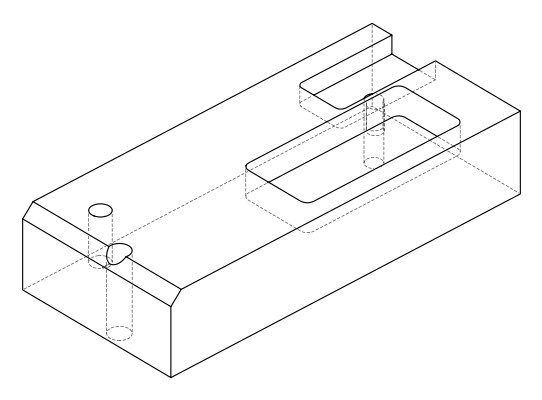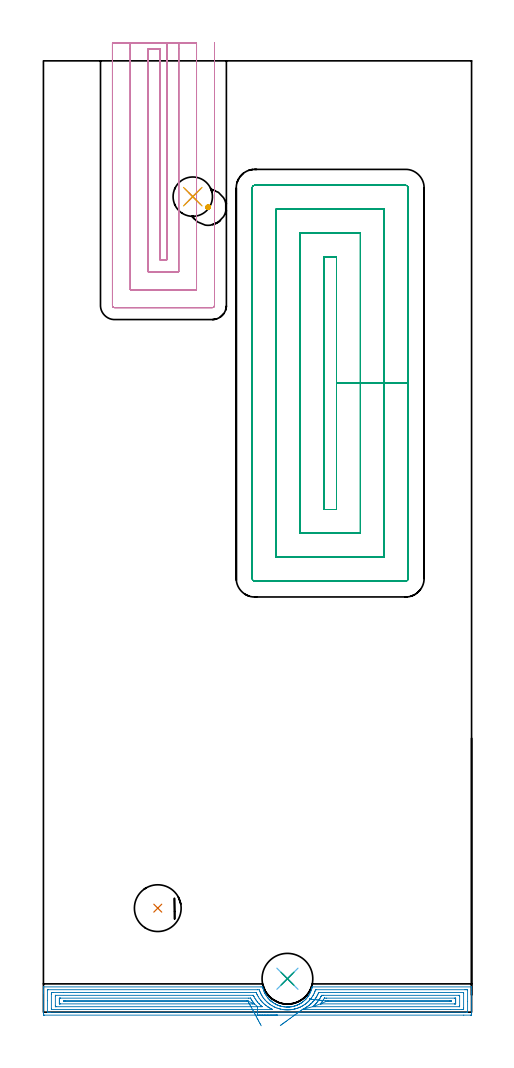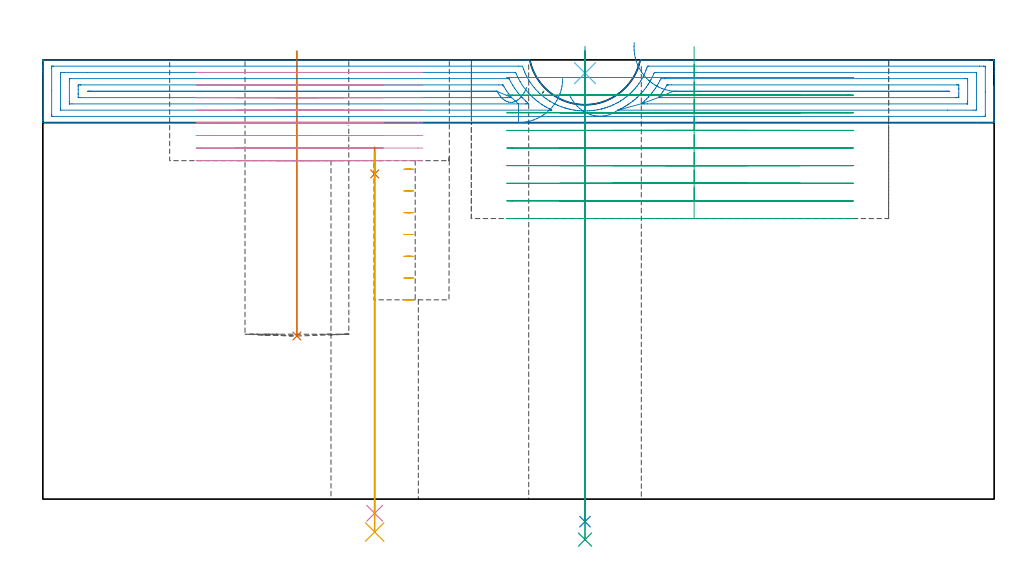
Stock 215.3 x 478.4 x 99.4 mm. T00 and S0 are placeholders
(PLAN: 11 operations, 9 tool changes, 62.9 min)
(1 INDEXABLE_INSERT_DRILL_BLIND_HOLE_FROM_SOLID | STEP1POCKET | NXT0302_018 | 0.26 min | 26949 mm3)
(2 AREA_MILL | FG_CHAMFER_SURFACE | UGT0205_001 | 10.02 min | 21705 mm3)
(3 MILL_RECTANGULAR_POCKET | POCKET_RECTANGULAR_STRAIGHT | NXT0201_012 | Follow Part, ap 4, ae 75% | 31.22 min | 726211 mm3)
(4 MILL_SLOT | SLOT_PARTIAL_RECTANGULAR | NXT0201_011 | Follow Part, ap 3, ae 75% | 19.48 min | 187267 mm3)
(5 MILL_BLIND_HOLE_FROM_SOLID_MATERIAL | STEP1POCKET_1 | NXT0201_012 | Spiral | 0.3 min | 8189 mm3)
(6 SPOT_DRILL | STEP1HOLE | NXT0321_9005460120000 | 0.05 min | 197 mm3)
(7 SPOT_DRILL_1 | STEP1HOLE_1 | NXT0321_9005460120000 | 0.05 min | 79 mm3)
(8 DRILL_THROUGH_HOLE_INTO_CENTER | STEP1HOLE | UGT0301_515 | 0.43 min | 10993 mm3)
(9 DRILL_TO_ENLARGE_THROUGH_HOLE | STEP1HOLE | UGT0301_386 | 0.44 min | 38755 mm3)
(10 DRILL_THROUGH_HOLE_INTO_CENTER_1 | STEP1HOLE_1 | NXT0301_065 | 0.33 min | 4280 mm3)
(11 DRILL_TO_ENLARGE_THROUGH_HOLE_1 | STEP1HOLE_1 | UGT0301_264 | 0.35 min | 15577 mm3)
(TOOL NXT0302_018 | Index. Insert Drill 23.5mm [880-D2350L25-03] | D23.5 PA176 FL71 Z2)
(TOOL UGT0205_001 | Chamfer Mill 20 x 3 x 45 deg. | D20 FL50 Z2)
(TOOL NXT0201_012 | ENDMILL 16mm [2P460-1600-NA 1630] | D16 FL38 Z6)
(TOOL NXT0201_011 | ENDMILL 12mm [2P460-1200-NA 1630] | D12 FL38 Z6)
(TOOL NXT0321_9005460120000 | NC Spot Drill, 142deg, 12mm, Carbide, Uncoated | D12 PA142 FL30 Z2)
(TOOL UGT0301_515 | Carbide Drill 12.0 mm | D12 PA118 FL101 Z2)
(TOOL UGT0301_386 | Twist Drill 25.5 mm | D25.5 PA118 FL165 Z2)
(TOOL NXT0301_065 | Carbide Drill 9.4mm [860.1-0940-075A1-MM 2214] | D9.4 PA140 FL98 Z2)
(TOOL UGT0301_264 | Twist Drill 19.8 mm | D19.8 PA118 FL140 Z2)
(OP 1 INDEXABLE_INSERT_DRILL_BLIND_HOLE_FROM_SOLID)
G17 G21 G94 G90
T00 M6
G54
G17 G0 G90 X57.5 Y52.3 S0 M3
G43 Z109.4 H1
G94 G81 G98 Z36.9 F250. R101.4
G80
M5
M2
(OP 2 AREA_MILL)
G17 G21 G94 G90
T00 M6
G54
G17 G0 G90 X117.65 Y-1.5 S1061 M3
G43 Z109.4 H0
Z95.2
G94 G1 X117.612 Z94.328 F250.
X117.498 Z93.463
X117.309 Z92.612
X117.047 Z91.78
X116.713 Z90.974
X116.31 Z90.2
X115.842 Z89.464
X115.31 Z88.772
X114.721 Z88.129
X114.078 Z87.54
X113.386 Z87.008
X112.65 Z86.54
X111.876 Z86.137
X111.07 Z85.803
X110.238 Z85.541
X109.387 Z85.352
X108.522 Z85.238
X107.65 Z85.2
X0.6
X0.125 Y-1.495 Z85.203
X0.009 Y-1.492 Z85.206
X0.004 Y-1.024 Z85.673
X0. Y-0.43 Z86.267
Y9.574 Z96.268
Y10.152 Z96.849
Y10.458 Z97.154
Y11.036 Z97.732
Y11.341 Z98.036
Y12.371 Z99.07
X0.007 Y12.689 Z99.38
X0.009 Y12.697 Z99.388
X0.154 Y12.7 Z99.4
X109.434
X110.21 Y12.695 Z99.391
X110.218 Y12.67 Z99.367
X110.324 Y12.241 Z98.941
X110.41 Y11.932 Z98.632
X110.599 Y11.341 Z98.04
X110.69 Y11.053 Z97.753
X110.918 Y10.468 Z97.168
X111.031 Y10.176 Z96.874
X111.101 Y10.016 Z96.713
X111.12 Y9.972 Z96.669
X111.215 Y9.769 Z96.467
X111.319 Y9.574 Z96.27
X111.383 Y9.452 Z96.151
X111.465 Y9.297 Z95.996
X111.516 Y9.209 Z95.908
X111.56 Y9.133 Z95.829
X111.974 Y8.418 Z95.118
X112.107 Y8.207 Z94.907
X112.612 Y7.514 Z94.211
X112.705 Y7.394 Z94.092
X112.791 Y7.284 Z93.981
X112.844 Y7.219 Z93.915
X112.998 Y7.031 Z93.728
X113.093 Y6.925 Z93.621
X113.163 Y6.845 Z93.544
X113.3 Y6.692 Z93.391
X113.327 Y6.662 Z93.36
X113.604 Y6.372 Z93.071
X113.895 Y6.085 Z92.784
X113.942 Y6.042 Z92.739
X113.996 Y5.992 Z92.691
X114.192 Y5.811 Z92.51
X114.223 Y5.783 Z92.481
X114.265 Y5.747 Z92.443
X114.359 Y5.665 Z92.364
X114.489 Y5.552 Z92.251
X114.499 Y5.544 Z92.243
X114.611 Y5.453 Z92.149
X114.781 Y5.312 Z92.011
X114.787 Y5.307 Z92.007
X114.987 Y5.158 Z91.856
X115.084 Y5.086 Z91.784
X115.327 Y4.904 Z91.603
X115.375 Y4.871 Z91.571
X115.672 Y4.667 Z91.365
X116.115 Y4.39 Z91.089
X116.311 Y4.275 Z90.975
X116.563 Y4.127 Z90.827
X116.609 Y4.103 Z90.803
X116.753 Y4.026 Z90.724
X117.017 Y3.895 Z90.591
X117.102 Y3.852 Z90.549
X117.417 Y3.701 Z90.401
X117.455 Y3.684 Z90.384
X117.909 Y3.492 Z90.189
X118.084 Y3.424 Z90.123
X118.167 Y3.392 Z90.09
X118.346 Y3.324 Z90.019
X118.355 Y3.321 Z90.016
X118.853 Y3.149 Z89.844
X119.019 Y3.098 Z89.798
X119.028 Y3.095 Z89.795
X119.237 Y3.036 Z89.729
X119.247 Y3.034 Z89.727
X119.562 Y2.95 Z89.646
X119.682 Y2.919 Z89.615
X120.022 Y2.842 Z89.54
X120.129 Y2.818 Z89.516
X120.574 Y2.734 Z89.434
X121.031 Y2.668 Z89.363
X121.465 Y2.617 Z89.315
X121.923 Y2.583 Z89.274
X122.31 Y2.564 Z89.259
X122.357 Y2.562 Z89.257
X122.766 Y2.558 Z89.251
X122.803 Y2.557
X122.815 Y2.558
X123.112 Y2.564 Z89.261
X123.248 Y2.567 Z89.264
X123.306 Y2.571 Z89.267
X123.402 Y2.578 Z89.27
X123.436 Y2.58 Z89.272
X123.539 Y2.585 Z89.281
X123.694 Y2.595 Z89.291
X123.707 Y2.596 Z89.292
X123.895 Y2.613 Z89.311
X124.14 Y2.637 Z89.335
X124.585 Y2.698 Z89.393
X124.6 Y2.701 Z89.395
X125.032 Y2.772 Z89.47
X125.403 Y2.847 Z89.547
X125.477 Y2.863 Z89.562
X125.938 Y2.976 Z89.673
X126.09 Y3.017 Z89.716
X126.368 Y3.093 Z89.793
X126.548 Y3.146 Z89.846
X127.276 Y3.409 Z90.106
X127.449 Y3.478 Z90.177
X127.707 Y3.582 Z90.28
X127.808 Y3.627 Z90.326
X128.151 Y3.781 Z90.479
X128.645 Y4.026 Z90.724
X128.869 Y4.149 Z90.849
X129.042 Y4.245 Z90.944
X129.491 Y4.518 Z91.217
X129.506 Y4.528 Z91.226
X129.637 Y4.613 Z91.312
X129.933 Y4.805 Z91.504
X130.076 Y4.904 Z91.603
X130.342 Y5.103 Z91.803
X130.454 Y5.187 Z91.886
X130.825 Y5.48 Z92.178
X131.174 Y5.783 Z92.481
X131.29 Y5.892 Z92.588
X131.451 Y6.042 Z92.739
X131.716 Y6.29 Z92.988
X131.736 Y6.311 Z93.009
X131.898 Y6.483 Z93.178
X132.043 Y6.635 Z93.332
X132.068 Y6.662 Z93.359
X132.607 Y7.28 Z93.98
X132.81 Y7.539 Z94.239
X133.005 Y7.808 Z94.507
X133.127 Y7.976 Z94.674
X133.429 Y8.419 Z95.117
X133.499 Y8.526 Z95.225
X133.937 Y9.297 Z95.995
X134.163 Y9.734 Z96.433
X134.233 Y9.883 Z96.581
X134.295 Y10.016 Z96.712
X134.39 Y10.217 Z96.916
X134.71 Y11.054 Z97.753
X134.8 Y11.341 Z98.038
X134.858 Y11.523 Z98.222
X134.989 Y11.932 Z98.632
X135.096 Y12.333 Z99.03
X135.143 Y12.527 Z99.222
X135.191 Y12.697 Z99.389
X135.305 Y12.7 Z99.4
X215.146
X215.291 Y12.697 Z99.388
X215.293 Y12.689 Z99.38
X215.3 Y12.371 Z99.07
Y11.951 Z98.651
Y11.341 Z98.036
Y10.152 Z96.849
Y9.574 Z96.268
Y-1.024 Z85.673
X215.297 Y-1.316 Z85.382
X215.29 Y-1.492 Z85.205
X215.112 Y-1.499 Z85.199
X214.7 Y-1.5 Z85.2
X211.354
X107.65
Y-0.086 Z86.614
X3.276
X2.384 Y-0.085 Z86.615
X2.327 Y-0.084 Z86.616
X2.01 Y-0.075 Z86.625
X2.006 Y0.024 Z86.724
X2.001 Y0.238 Z86.938
X2. Y5.79 Z92.49
X2.001 Y10.838 Z97.538
X2.005 Y11.219 Z97.919
X2.01 Y11.268 Z97.968
X2.014 Y11.28 Z97.98
X2.02 Y11.281 Z97.981
X2.071 Y11.284 Z97.984
X2.175 Y11.285 Z97.985
X2.384 Y11.286 Z97.986
X107.706 Y11.285 Z97.985
X108.542 Y11.279 Z97.979
X108.853 Y10.458 Z97.158
X109.043 Y9.962 Z96.662
X109.21 Y9.574 Z96.274
X109.434 Y9.107 Z95.807
X109.664 Y8.691 Z95.391
X109.952 Y8.179 Z94.879
X110.179 Y7.808 Z94.508
X110.326 Y7.574 Z94.274
X110.801 Y6.925 Z93.625
X111.218 Y6.394 Z93.094
X111.527 Y6.042 Z92.742
X112.11 Y5.429 Z92.129
X112.391 Y5.158 Z91.858
X113.002 Y4.615 Z91.315
X113.428 Y4.275 Z90.975
X113.895 Y3.926 Z90.626
X114.214 Y3.706 Z90.406
X114.695 Y3.392 Z90.092
X114.787 Y3.334 Z90.034
X114.935 Y3.246 Z89.946
X115.679 Y2.836 Z89.536
X115.809 Y2.767 Z89.467
X115.896 Y2.724 Z89.424
X116.35 Y2.509 Z89.209
X116.571 Y2.411 Z89.111
X116.743 Y2.338 Z89.038
X117.463 Y2.061 Z88.761
X118.157 Y1.822 Z88.522
X118.274 Y1.786 Z88.486
X118.355 Y1.763 Z88.463
X118.862 Y1.626 Z88.326
X119.247 Y1.534 Z88.234
X119.366 Y1.508 Z88.208
X120.139 Y1.361 Z88.061
X120.455 Y1.313 Z88.013
X121.031 Y1.24 Z87.94
X121.462 Y1.2 Z87.9
X121.923 Y1.169 Z87.869
X122.402 Y1.152 Z87.852
X122.815 Y1.147 Z87.847
X123.287 Y1.159 Z87.859
X123.707 Y1.181 Z87.881
X124.123 Y1.214 Z87.914
X124.6 Y1.265 Z87.965
X124.92 Y1.308 Z88.008
X125.492 Y1.402 Z88.102
X125.68 Y1.439 Z88.139
X126.384 Y1.588 Z88.288
X126.414 Y1.595 Z88.295
X126.538 Y1.626 Z88.326
X127.184 Y1.807 Z88.507
X127.276 Y1.835 Z88.535
X127.78 Y2.01 Z88.71
X128.168 Y2.149 Z88.849
X128.427 Y2.252 Z88.952
X129.05 Y2.509 Z89.209
X129.058 Y2.512 Z89.212
X129.652 Y2.806 Z89.506
X129.952 Y2.961 Z89.661
X130.231 Y3.116 Z89.816
X130.705 Y3.392 Z90.092
X130.811 Y3.457 Z90.157
X130.844 Y3.477 Z90.177
X131.325 Y3.799 Z90.499
X131.736 Y4.09 Z90.79
X131.843 Y4.17 Z90.87
X131.979 Y4.275 Z90.975
X132.336 Y4.564 Z91.264
X132.628 Y4.811 Z91.511
X132.813 Y4.976 Z91.676
X133.01 Y5.158 Z91.858
X133.269 Y5.408 Z92.108
X133.52 Y5.658 Z92.358
X133.706 Y5.857 Z92.557
X133.872 Y6.042 Z92.742
X134.122 Y6.329 Z93.029
X134.412 Y6.671 Z93.371
X134.524 Y6.814 Z93.514
X134.607 Y6.925 Z93.625
X134.896 Y7.329 Z94.029
X135.231 Y7.808 Z94.508
X135.261 Y7.851 Z94.551
X135.305 Y7.92 Z94.62
X135.586 Y8.413 Z95.113
X135.74 Y8.691 Z95.391
X135.897 Y8.988 Z95.688
X136.196 Y9.575 Z96.275
X136.451 Y10.206 Z96.906
X136.546 Y10.458 Z97.158
X136.69 Y10.852 Z97.552
X136.772 Y11.088 Z97.788
X136.812 Y11.201 Z97.901
X136.838 Y11.271 Z97.971
X136.881 Y11.279 Z97.979
X137.089 Y11.284 Z97.984
X137.145 Y11.285 Z97.985
X212.024 Y11.286 Z97.986
X212.916 Y11.285 Z97.985
X212.973 Y11.284 Z97.984
X213.29 Y11.274 Z97.974
X213.294 Y11.176 Z97.876
X213.299 Y10.962 Z97.662
X213.3 Y5.41 Z92.11
Y0.362 Z87.062
X213.295 Y-0.019 Z86.681
X213.29 Y-0.068 Z86.632
X213.286 Y-0.08 Z86.62
X213.28 Y-0.082 Z86.618
X213.229 Y-0.084 Z86.616
X213.125 Y-0.085 Z86.615
X212.916 Y-0.086 Z86.614
X107.65
Y1.328 Z88.028
X4.069 Y1.329 Z88.029
X4.032 Y1.33 Z88.03
X4.013 Y1.332 Z88.032
X4.01 Y1.334 Z88.034
X4.006 Y1.348 Z88.048
X4.002 Y1.459 Z88.159
X4. Y1.626 Z88.326
Y1.792 Z88.492
Y8.858 Z95.558
X4.005 Y9.574 Z96.274
X4.009 Y9.733 Z96.433
X4.028 Y9.865 Z96.565
X4.169 Y9.866 Z96.566
X4.762 Y9.87 Z96.57
X10.113 Y9.871 Z96.571
X106.758
X106.858 Y9.87 Z96.57
X106.937 Y9.867 Z96.567
X106.985 Y9.865 Z96.565
X107.008 Y9.828 Z96.528
X107.119 Y9.574 Z96.274
X107.395 Y8.944 Z95.644
X107.522 Y8.691 Z95.391
X107.65 Y8.443 Z95.143
X108.015 Y7.808 Z94.508
X108.539 Y6.927 Z93.627
X108.541 Y6.925 Z93.625
X109.207 Y6.042 Z92.742
X109.434 Y5.752 Z92.452
X109.957 Y5.158 Z91.858
X110.326 Y4.771 Z91.471
X110.828 Y4.275 Z90.975
X111.218 Y3.925 Z90.625
X111.508 Y3.675 Z90.375
X111.86 Y3.392 Z90.092
X112.11 Y3.201 Z89.901
X112.84 Y2.669 Z89.369
X113.002 Y2.565 Z89.265
X113.093 Y2.509 Z89.209
X113.59 Y2.206 Z88.906
X113.895 Y2.032 Z88.732
X114.633 Y1.626 Z88.326
X114.787 Y1.547 Z88.247
X114.945 Y1.469 Z88.169
X115.057 Y1.411 Z88.111
X115.202 Y1.335 Z88.035
X115.084 Y1.332 Z88.032
X114.925 Y1.329 Z88.029
X114.787
X107.65 Y1.328 Z88.028
Y2.743 Z89.443
X6.608
X6.106 Y2.744 Z89.444
X6.055 Y2.746 Z89.446
X6.021 Y2.749 Z89.449
X6.01 Y2.753 Z89.453
X6.008 Y2.772 Z89.472
X6.003 Y2.963 Z89.663
X6. Y3.345 Z90.045
Y7.808 Z94.508
X6.005 Y8.226 Z94.926
X6.01 Y8.434 Z95.134
X6.014 Y8.451 Z95.151
X6.038 Y8.453 Z95.153
X6.095 Y8.455 Z95.155
X6.189 Y8.457 Z95.157
X105.21
X105.464 Y8.455 Z95.155
X105.494 Y8.453 Z95.153
X105.504 Y8.451 Z95.151
X105.519 Y8.429 Z95.129
X105.565 Y8.35 Z95.05
X105.605 Y8.277 Z94.977
X105.835 Y7.839 Z94.539
X105.866 Y7.784 Z94.484
X106.375 Y6.925 Z93.625
X106.758 Y6.299 Z92.999
X106.942 Y6.042 Z92.742
X107.435 Y5.371 Z92.071
X107.603 Y5.158 Z91.858
X107.65 Y5.101 Z91.801
X108.387 Y4.275 Z90.975
X108.542 Y4.108 Z90.808
X109.266 Y3.392 Z90.092
X109.434 Y3.235 Z89.935
X109.738 Y2.961 Z89.661
X109.921 Y2.795 Z89.495
X109.965 Y2.754 Z89.454
X109.95 Y2.749 Z89.449
X109.89 Y2.748 Z89.448
X109.434 Y2.744 Z89.444
X109.198 Y2.743 Z89.443
X107.65
X106.089 Y4.163 Z90.863
X105.982 Y4.16 Z90.86
X105.866 Y4.159 Z90.859
X105.093 Y4.157 Z90.857
X104.974
X8.509
X8.271 Y4.159 Z90.859
X8.112 Y4.163 Z90.863
X8.009 Y4.167 Z90.867
X8.007 Y4.187 Z90.887
X8.004 Y4.275 Z90.975
X8. Y4.898 Z91.598
Y5.158 Z91.858
Y6.042 Z92.742
Y6.664 Z93.364
X8.004 Y6.925 Z93.625
X8.007 Y7.002 Z93.702
X8.009 Y7.035 Z93.735
X8.151 Y7.038 Z93.738
X8.39 Y7.042 Z93.742
X8.51 Y7.043 Z93.743
X8.629
X103.19
X103.965 Y7.041 Z93.741
X104.082 Y7.038 Z93.738
X104.116 Y7.036 Z93.736
X104.149 Y6.997 Z93.697
X104.196 Y6.925 Z93.625
X104.366 Y6.643 Z93.343
X104.735 Y6.042 Z92.742
X104.974 Y5.661 Z92.361
X105.343 Y5.158 Z91.858
X105.866 Y4.461 Z91.161
X106.007 Y4.275 Z90.975
X106.089 Y4.163 Z90.863
X102.819 Y5.582 Z92.282
X102.799 Y5.578 Z92.278
X102.769 Y5.575 Z92.275
X102.356 Y5.571 Z92.271
X102.298
X10.888
X10.83 Y5.572 Z92.272
X10.413 Y5.578 Z92.278
X10.091 Y5.601 Z92.301
X10.355 Y5.622 Z92.322
X10.413 Y5.625 Z92.325
X10.83 Y5.629 Z92.329
X10.888
X102.298 Y5.628 Z92.328
X102.716 Y5.627 Z92.327
X102.772 Y5.624 Z92.324
X102.795 Y5.622 Z92.322
X102.811 Y5.598 Z92.298
X102.819 Y5.582 Z92.282
X103.141 Y4.984 Z91.735
X103.485 Y4.347 Z91.249
X103.848 Y3.674 Z90.828
X104.226 Y2.972 Z90.475
X104.618 Y2.245 Z90.193
X105.02 Y1.5 Z89.985
X105.429 Y0.741 Z89.85
X105.843 Y-0.025 Z89.792
X106.256 Y-0.793 Z89.809
X106.668 Y-1.556 Z89.902
X107.074 Y-2.31 Z90.071
X107.472 Y-3.047 Z90.314
X107.858 Y-3.763 Z90.628
X108.23 Y-4.453 Z91.013
X108.584 Y-5.11 Z91.464
X108.919 Y-5.73 Z91.979
X109.23 Y-6.308 Z92.553
X109.517 Y-6.84 Z93.182
G0 X119.123 Y-6.73 Z91.576
G1 X119.507 Y-6.45 Z90.845
X119.941 Y-6.134 Z90.157
X120.422 Y-5.783 Z89.519
X120.946 Y-5.401 Z88.936
X121.509 Y-4.991 Z88.411
X122.106 Y-4.555 Z87.948
X122.735 Y-4.097 Z87.552
X123.388 Y-3.62 Z87.226
X124.062 Y-3.129 Z86.971
X124.752 Y-2.626 Z86.789
X125.452 Y-2.116 Z86.683
X126.156 Y-1.602 Z86.653
X126.86 Y-1.089 Z86.698
X127.558 Y-0.58 Z86.82
X128.245 Y-0.079 Z87.016
X128.915 Y0.409 Z87.286
X129.564 Y0.882 Z87.627
X130.187 Y1.336 Z88.036
X130.205 Y1.349 Z88.049
X130.221 Y1.359 Z88.059
X130.771 Y1.626 Z88.326
X130.82 Y1.65 Z88.35
X130.844 Y1.662 Z88.362
X131.394 Y1.964 Z88.664
X131.736 Y2.16 Z88.86
X131.955 Y2.292 Z88.992
X132.306 Y2.509 Z89.209
X132.501 Y2.635 Z89.335
X132.628 Y2.721 Z89.421
X133.021 Y3.003 Z89.703
X133.52 Y3.369 Z90.069
X133.534 Y3.379 Z90.079
X133.55 Y3.392 Z90.092
X134.017 Y3.783 Z90.483
X134.412 Y4.124 Z90.824
X134.492 Y4.197 Z90.897
X134.575 Y4.275 Z90.975
X134.943 Y4.633 Z91.333
X135.305 Y4.997 Z91.697
X135.383 Y5.081 Z91.781
X135.452 Y5.158 Z91.858
X135.795 Y5.556 Z92.256
X136.209 Y6.042 Z92.742
X136.577 Y6.548 Z93.248
X136.847 Y6.925 Z93.625
X136.945 Y7.067 Z93.767
X137.089 Y7.282 Z93.982
X137.285 Y7.613 Z94.313
X137.397 Y7.808 Z94.508
X137.604 Y8.181 Z94.881
X137.876 Y8.691 Z95.391
X137.911 Y8.76 Z95.46
X137.981 Y8.901 Z95.601
X138.189 Y9.368 Z96.068
X138.28 Y9.574 Z96.274
X138.387 Y9.816 Z96.516
X138.407 Y9.86 Z96.56
X138.474 Y9.865 Z96.565
X138.576 Y9.869 Z96.569
X138.873 Y9.871 Z96.571
X211.231
X211.268 Y9.87 Z96.57
X211.287 Y9.868 Z96.568
X211.29 Y9.866 Z96.566
X211.294 Y9.852 Z96.552
X211.298 Y9.741 Z96.441
X211.3 Y9.574 Z96.274
Y9.408 Z96.108
Y2.342 Z89.042
X211.295 Y1.626 Z88.326
X211.291 Y1.467 Z88.167
X211.272 Y1.335 Z88.035
X211.131 Y1.334 Z88.034
X210.539 Y1.329 Z88.029
X204.722 Y1.328 Z88.028
X130.252 Y1.329 Z88.029
X130.228 Y1.33 Z88.03
X130.209 Y1.332 Z88.032
X130.187 Y1.336 Z88.036
X135.444 Y2.767 Z89.467
X136.169 Y3.419 Z90.119
X136.197 Y3.445 Z90.145
X136.617 Y3.859 Z90.559
X137.029 Y4.275 Z90.975
X137.058 Y4.306 Z91.006
X137.089 Y4.34 Z91.04
X137.47 Y4.781 Z91.481
X137.793 Y5.158 Z91.858
X137.878 Y5.261 Z91.961
X137.981 Y5.389 Z92.089
X138.259 Y5.766 Z92.466
X138.459 Y6.042 Z92.742
X138.628 Y6.284 Z92.984
X138.873 Y6.64 Z93.34
X138.982 Y6.817 Z93.517
X139.046 Y6.925 Z93.625
X139.306 Y7.379 Z94.079
X139.546 Y7.808 Z94.508
X139.622 Y7.949 Z94.649
X139.765 Y8.22 Z94.92
X139.89 Y8.45 Z95.15
X140.006 Y8.453 Z95.153
X140.657 Y8.456 Z95.156
X140.893 Y8.457 Z95.157
X208.692
X209.194 Y8.456 Z95.156
X209.245 Y8.454 Z95.154
X209.279 Y8.451 Z95.151
X209.29 Y8.447 Z95.147
X209.292 Y8.428 Z95.128
X209.297 Y8.237 Z94.937
X209.3 Y7.855 Z94.555
Y3.392 Z90.092
X209.295 Y2.974 Z89.674
X209.29 Y2.766 Z89.466
X209.286 Y2.749 Z89.449
X209.262 Y2.747 Z89.447
X209.205 Y2.744 Z89.444
X209.111 Y2.743 Z89.443
X136.852
X136.197 Y2.744 Z89.444
X135.958 Y2.745 Z89.445
X135.646 Y2.75 Z89.45
X135.444 Y2.767 Z89.467
X139.303 Y4.172 Z90.872
X139.332 Y4.211 Z90.911
X139.381 Y4.275 Z90.975
X139.552 Y4.486 Z91.186
X139.765 Y4.751 Z91.451
X139.94 Y4.985 Z91.685
X140.067 Y5.158 Z91.858
X140.311 Y5.501 Z92.201
X140.657 Y5.996 Z92.696
X140.675 Y6.024 Z92.724
X141.253 Y6.998 Z93.698
X141.273 Y7.027 Z93.727
X141.282 Y7.036 Z93.736
X141.311 Y7.038 Z93.738
X141.431 Y7.042 Z93.742
X141.549 Y7.043 Z93.743
X142.322
X206.791
X207.03 Y7.04 Z93.74
X207.188 Y7.037 Z93.737
X207.291 Y7.033 Z93.733
X207.293 Y7.013 Z93.713
X207.296 Y6.925 Z93.625
X207.3 Y6.302 Z93.002
Y6.042 Z92.742
Y5.158 Z91.858
Y4.536 Z91.236
X207.297 Y4.275 Z90.975
X207.293 Y4.198 Z90.898
X207.291 Y4.165 Z90.865
X207.149 Y4.162 Z90.862
X206.91 Y4.158 Z90.858
X206.79 Y4.157 Z90.857
X206.671
X139.765
X139.645 Y4.159 Z90.859
X139.407 Y4.164 Z90.864
X139.303 Y4.172 Z90.872
X142.66 Y5.6 Z92.3
X142.865 Y5.622 Z92.322
X143.275 Y5.628 Z92.328
X143.333
X204.412
X204.828 Y5.625 Z92.325
X204.887 Y5.623 Z92.323
X205.207 Y5.599 Z92.299
X204.945 Y5.578 Z92.278
X204.887 Y5.575 Z92.275
X204.469 Y5.572 Z92.272
X143.333
X142.913 Y5.575 Z92.275
X142.859 Y5.578 Z92.278
X142.66 Y5.6 Z92.3
X141.803 Y5.694 Z92.432
X140.96 Y5.786 Z92.639
X140.139 Y5.876 Z92.919
X139.345 Y5.963 Z93.269
X138.584 Y6.046 Z93.688
X137.863 Y6.125 Z94.173
X137.186 Y6.199 Z94.718
X136.559 Y6.268 Z95.321
X135.987 Y6.33 Z95.976
X135.473 Y6.386 Z96.68
X135.023 Y6.436 Z97.425
X134.639 Y6.478 Z98.207
X134.324 Y6.512 Z99.02
X134.081 Y6.539 Z99.857
X133.911 Y6.557 Z100.713
X133.816 Y6.568 Z101.58
X133.796 Y6.57 Z102.452
X133.853 Y6.564 Z103.323
G0 Z109.4
M5
M2
(OP 3 MILL_RECTANGULAR_POCKET)
G17 G21 G94 G90
T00 M6
G54
G17 G0 G90 X147.4 Y290.217 S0 M3
G43 Z109.4 H1
Z102.4
G94 G1 Y316.3 Z95.411 F250.
Y379.8 F500.
X141.
Y252.8
X147.4
Y316.3
X159.4
Y391.8
X129.
Y240.8
X159.4
Y316.3
X171.4
Y403.8
X117.
Y228.8
X171.4
Y316.3
X183.4
Y414.6
G3 X182.2 Y415.8 R1.2
G1 X106.2
G3 X105. Y414.6 R1.2
G1 Y218.
G3 X106.2 Y216.8 R1.2
G1 X182.2
G3 X183.4 Y218. R1.2
G1 Y316.3
Y317.3
G0 X147.4 Y290.217 Z98.411
G1 Y316.3 Z91.422 F250.
Y379.8 F500.
X141.
Y252.8
X147.4
Y316.3
X159.4
Y391.8
X129.
Y240.8
X159.4
Y316.3
X171.4
Y403.8
X117.
Y228.8
X171.4
Y316.3
X183.4
Y414.6
G3 X182.2 Y415.8 R1.2
G1 X106.2
G3 X105. Y414.6 R1.2
G1 Y218.
G3 X106.2 Y216.8 R1.2
G1 X182.2
G3 X183.4 Y218. R1.2
G1 Y316.3
Y317.3
G0 X147.4 Y290.217 Z94.422
G1 Y316.3 Z87.433 F250.
Y379.8 F500.
X141.
Y252.8
X147.4
Y316.3
X159.4
Y391.8
X129.
Y240.8
X159.4
Y316.3
X171.4
Y403.8
X117.
Y228.8
X171.4
Y316.3
X183.4
Y414.6
G3 X182.2 Y415.8 R1.2
G1 X106.2
G3 X105. Y414.6 R1.2
G1 Y218.
G3 X106.2 Y216.8 R1.2
G1 X182.2
G3 X183.4 Y218. R1.2
G1 Y316.3
Y317.3
G0 X147.4 Y290.217 Z90.433
G1 Y316.3 Z83.444 F250.
Y379.8 F500.
X141.
Y252.8
X147.4
Y316.3
X159.4
Y391.8
X129.
Y240.8
X159.4
Y316.3
X171.4
Y403.8
X117.
Y228.8
X171.4
Y316.3
X183.4
Y414.6
G3 X182.2 Y415.8 R1.2
G1 X106.2
G3 X105. Y414.6 R1.2
G1 Y218.
G3 X106.2 Y216.8 R1.2
G1 X182.2
G3 X183.4 Y218. R1.2
G1 Y316.3
Y317.3
G0 X147.4 Y290.217 Z86.444
G1 Y316.3 Z79.456 F250.
Y379.8 F500.
X141.
Y252.8
X147.4
Y316.3
X159.4
Y391.8
X129.
Y240.8
X159.4
Y316.3
X171.4
Y403.8
X117.
Y228.8
X171.4
Y316.3
X183.4
Y414.6
G3 X182.2 Y415.8 R1.2
G1 X106.2
G3 X105. Y414.6 R1.2
G1 Y218.
G3 X106.2 Y216.8 R1.2
G1 X182.2
G3 X183.4 Y218. R1.2
G1 Y316.3
Y317.3
G0 X147.4 Y290.217 Z82.456
G1 Y316.3 Z75.467 F250.
Y379.8 F500.
X141.
Y252.8
X147.4
Y316.3
X159.4
Y391.8
X129.
Y240.8
X159.4
Y316.3
X171.4
Y403.8
X117.
Y228.8
X171.4
Y316.3
X183.4
Y414.6
G3 X182.2 Y415.8 R1.2
G1 X106.2
G3 X105. Y414.6 R1.2
G1 Y218.
G3 X106.2 Y216.8 R1.2
G1 X182.2
G3 X183.4 Y218. R1.2
G1 Y316.3
Y317.3
G0 X147.4 Y290.217 Z78.467
G1 Y316.3 Z71.478 F250.
Y379.8 F500.
X141.
Y252.8
X147.4
Y316.3
X159.4
Y391.8
X129.
Y240.8
X159.4
Y316.3
X171.4
Y403.8
X117.
Y228.8
X171.4
Y316.3
X183.4
Y414.6
G3 X182.2 Y415.8 R1.2
G1 X106.2
G3 X105. Y414.6 R1.2
G1 Y218.
G3 X106.2 Y216.8 R1.2
G1 X182.2
G3 X183.4 Y218. R1.2
G1 Y316.3
Y317.3
G0 X147.4 Y290.217 Z74.478
G1 Y316.3 Z67.489 F250.
Y379.8 F500.
X141.
Y252.8
X147.4
Y316.3
X159.4
Y391.8
X129.
Y240.8
X159.4
Y316.3
X171.4
Y403.8
X117.
Y228.8
X171.4
Y316.3
X183.4
Y414.6
G3 X182.2 Y415.8 R1.2
G1 X106.2
G3 X105. Y414.6 R1.2
G1 Y218.
G3 X106.2 Y216.8 R1.2
G1 X182.2
G3 X183.4 Y218. R1.2
G1 Y316.3
Y317.3
G0 X147.4 Y290.217 Z70.489
G1 Y316.3 Z63.5 F250.
Y379.8 F500.
X141.
Y252.8
X147.4
Y316.3
X159.4
Y391.8
X129.
Y240.8
X159.4
Y316.3
X171.4
Y403.8
X117.
Y228.8
X171.4
Y316.3
X183.4
Y414.6
G3 X182.2 Y415.8 R1.2
G1 X106.2
G3 X105. Y414.6 R1.2
G1 Y218.
G3 X106.2 Y216.8 R1.2
G1 X182.2
G3 X183.4 Y218. R1.2
G1 Y316.3
Y317.3
G0 Z109.4
M5
M2
(OP 4 MILL_SLOT)
G17 G21 G94 G90
T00 M6
G54
G17 G0 G90 X62. Y487.4 S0 M3
G43 Z109.4 H1
Z96.55
G94 G1 Y484.4 F250.
Y378.3 F500.
X58.7
Y484.4
X52.7
Y372.3
X68.
Y484.4
Y487.4 F250.
X43.7
Y484.4
Y363.3 F500.
X77.
Y484.4
Y487.4 F250.
X34.7
Y484.4
Y355.4 F500.
G3 X35.8 Y354.3 R1.1
G1 X84.9
G3 X86. Y355.4 R1.1
G1 Y484.4
Y487.4 F250.
G0 X62. Z93.7
G1 Y484.4
Y378.3 F500.
X58.7
Y484.4
X52.7
Y372.3
X68.
Y484.4
Y487.4 F250.
X43.7
Y484.4
Y363.3 F500.
X77.
Y484.4
Y487.4 F250.
X34.7
Y484.4
Y355.4 F500.
G3 X35.8 Y354.3 R1.1
G1 X84.9
G3 X86. Y355.4 R1.1
G1 Y484.4
Y487.4 F250.
G0 X62. Z90.85
G1 Y484.4
Y378.3 F500.
X58.7
Y484.4
X52.7
Y372.3
X68.
Y484.4
Y487.4 F250.
X43.7
Y484.4
Y363.3 F500.
X77.
Y484.4
Y487.4 F250.
X34.7
Y484.4
Y355.4 F500.
G3 X35.8 Y354.3 R1.1
G1 X84.9
G3 X86. Y355.4 R1.1
G1 Y484.4
Y487.4 F250.
G0 X62. Z88.
G1 Y484.4
Y378.3 F500.
X58.7
Y484.4
X52.7
Y372.3
X68.
Y484.4
Y487.4 F250.
X43.7
Y484.4
Y363.3 F500.
X77.
Y484.4
Y487.4 F250.
X34.7
Y484.4
Y355.4 F500.
G3 X35.8 Y354.3 R1.1
G1 X84.9
G3 X86. Y355.4 R1.1
G1 Y484.4
Y487.4 F250.
G0 X62. Z85.15
G1 Y484.4
Y378.3 F500.
X58.7
Y484.4
X52.7
Y372.3
X68.
Y484.4
Y487.4 F250.
X43.7
Y484.4
Y363.3 F500.
X77.
Y484.4
Y487.4 F250.
X34.7
Y484.4
Y355.4 F500.
G3 X35.8 Y354.3 R1.1
G1 X84.9
G3 X86. Y355.4 R1.1
G1 Y484.4
Y487.4 F250.
G0 X62. Z82.3
G1 Y484.4
Y378.3 F500.
X58.7
Y484.4
X52.7
Y372.3
X68.
Y484.4
Y487.4 F250.
X43.7
Y484.4
Y363.3 F500.
X77.
Y484.4
Y487.4 F250.
X34.7
Y484.4
Y355.4 F500.
G3 X35.8 Y354.3 R1.1
G1 X84.9
G3 X86. Y355.4 R1.1
G1 Y484.4
Y487.4 F250.
G0 X62. Z79.45
G1 Y484.4
Y378.3 F500.
X58.7
Y484.4
X52.7
Y372.3
X68.
Y484.4
Y487.4 F250.
X43.7
Y484.4
Y363.3 F500.
X77.
Y484.4
Y487.4 F250.
X34.7
Y484.4
Y355.4 F500.
G3 X35.8 Y354.3 R1.1
G1 X84.9
G3 X86. Y355.4 R1.1
G1 Y484.4
Y487.4 F250.
G0 X62. Z76.6
G1 Y484.4
Y378.3 F500.
X58.7
Y484.4
X52.7
Y372.3
X68.
Y484.4
Y487.4 F250.
X43.7
Y484.4
Y363.3 F500.
X77.
Y484.4
Y487.4 F250.
X34.7
Y484.4
Y355.4 F500.
G3 X35.8 Y354.3 R1.1
G1 X84.9
G3 X86. Y355.4 R1.1
G1 Y484.4
Y487.4 F250.
G0 Z109.4
M5
M2
(OP 5 MILL_BLIND_HOLE_FROM_SOLID_MATERIAL)
G17 G21 G94 G90
T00 M6
G54
G17 G0 G90 X82.8 Y404.8 S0 M3
G43 Z109.4 H1
Z74.671
G94 G3 X83.35 Y405.35 R0.55 F250.
X82.8 Y405.9 R0.55
X81.7 Y404.8 R1.1
X82.8 Y405.9 R-1.1
X82.25 Y405.35 R0.55
X82.8 Y404.8 R0.55
G0 Z69.743
G3 X83.35 Y405.35 R0.55
X82.8 Y405.9 R0.55
X81.7 Y404.8 R1.1
X82.8 Y405.9 R-1.1
X82.25 Y405.35 R0.55
X82.8 Y404.8 R0.55
G0 Z64.814
G3 X83.35 Y405.35 R0.55
X82.8 Y405.9 R0.55
X81.7 Y404.8 R1.1
X82.8 Y405.9 R-1.1
X82.25 Y405.35 R0.55
X82.8 Y404.8 R0.55
G0 Z59.886
G3 X83.35 Y405.35 R0.55
X82.8 Y405.9 R0.55
X81.7 Y404.8 R1.1
X82.8 Y405.9 R-1.1
X82.25 Y405.35 R0.55
X82.8 Y404.8 R0.55
G0 Z54.957
G3 X83.35 Y405.35 R0.55
X82.8 Y405.9 R0.55
X81.7 Y404.8 R1.1
X82.8 Y405.9 R-1.1
X82.25 Y405.35 R0.55
X82.8 Y404.8 R0.55
G0 Z50.029
G3 X83.35 Y405.35 R0.55
X82.8 Y405.9 R0.55
X81.7 Y404.8 R1.1
X82.8 Y405.9 R-1.1
X82.25 Y405.35 R0.55
X82.8 Y404.8 R0.55
G0 Z45.1
G3 X83.35 Y405.35 R0.55
X82.8 Y405.9 R0.55
X81.7 Y404.8 R1.1
X82.8 Y405.9 R-1.1
X82.25 Y405.35 R0.55
X82.8 Y404.8 R0.55
G0 Z109.4
M5
M2
(OP 6 SPOT_DRILL)
G17 G21 G94 G90
T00 M6
G54
G17 G0 G90 X122.7 Y16.8 S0 M3
G43 Z109.4 H0
G94 G81 G98 Z96.4 F250. R102.4
G80
M5
M2
(OP 7 SPOT_DRILL_1)
G17 G21 G94 G90
T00 M6
G54
G17 G0 G90 X75.1 Y410.1 S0 M3
G43 Z109.4 H0
G94 G81 G98 Z73.6 F250. R79.6
G80
M5
M2
(OP 8 DRILL_THROUGH_HOLE_INTO_CENTER)
G17 G21 G94 G90
T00 M6
G54
G17 G0 G90 X122.7 Y16.8 S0 M3
G43 Z109.4 H0
G94 G73 G98 Z-5.105 F250. Q11.612 R101.4
G80
M5
M2
(OP 9 DRILL_TO_ENLARGE_THROUGH_HOLE)
G17 G21 G94 G90
T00 M6
G54
G17 G0 G90 X122.7 Y16.8 S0 M3
G43 Z109.4 H0
G94 G73 G98 Z-9.161 F250. Q21.712 R101.4
G80
M5
M2
(OP 10 DRILL_THROUGH_HOLE_INTO_CENTER_1)
G17 G21 G94 G90
T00 M6
G54
G17 G0 G90 X75.1 Y410.1 S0 M3
G43 Z109.4 H1
G94 G73 G98 Z-3.211 F250. Q8.868 R78.6
G80
M5
M2
(OP 11 DRILL_TO_ENLARGE_THROUGH_HOLE_1)
G17 G21 G94 G90
T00 M6
G54
G17 G0 G90 X75.1 Y410.1 S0 M3
G43 Z109.4 H0
G94 G73 G98 Z-7.449 F250. Q16.81 R78.6
G80
M5
M2
